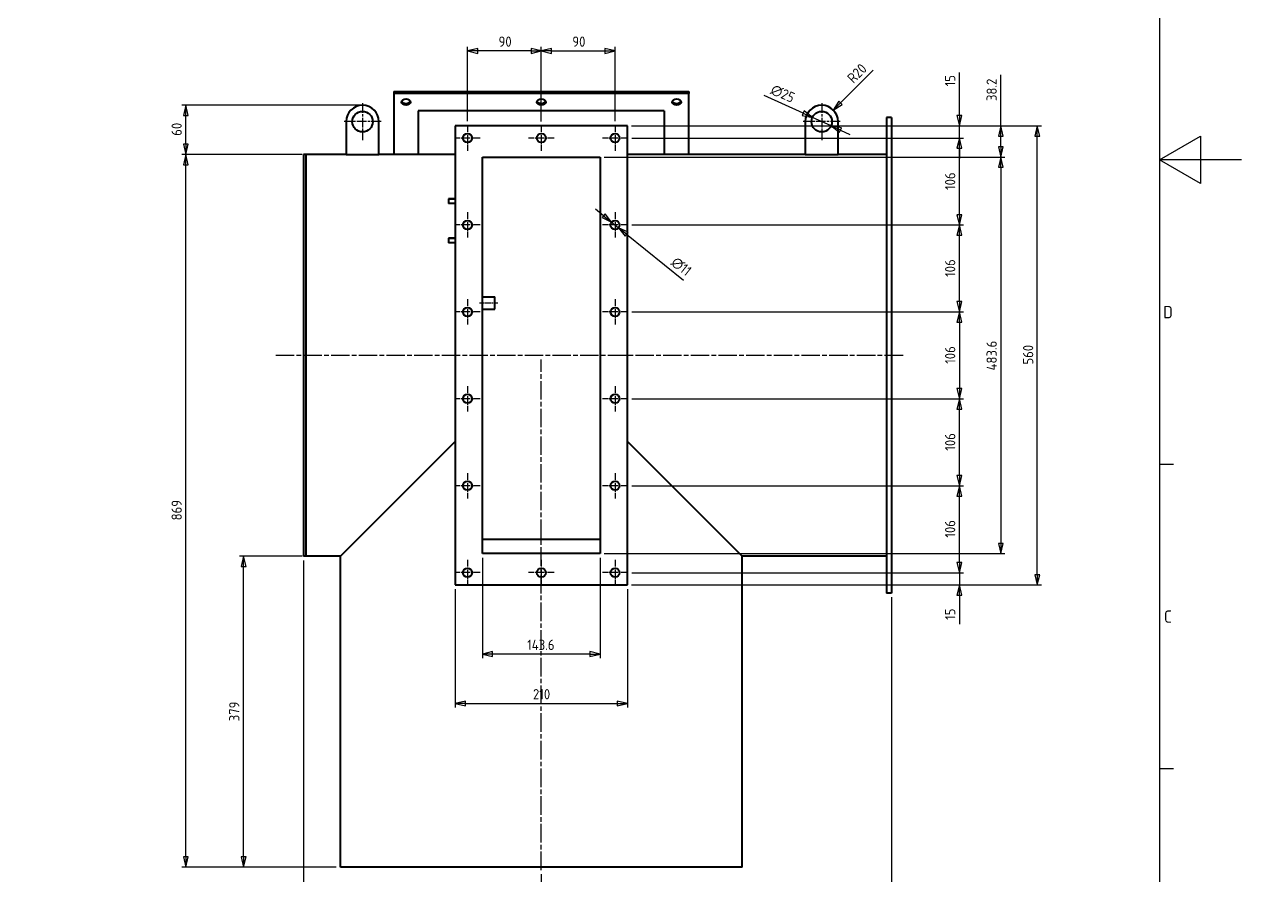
# Model space of a CAD drawing. Header units: millimetres. Extents: x 0 to 4205, y 0 to 2970.
# Drawn here: x 2720 to 4205, y 612 to 1650 of the extents above; entities that cross this region are included whole.
import ezdxf

# ---------------------------------------------------------------- set-up
doc = ezdxf.new("R2010")
doc.units = ezdxf.units.MM
doc.header["$LTSCALE"] = 5
doc.linetypes.add('CHAIN', pattern=[0.3543, 0.2362, -0.0295, 0.0591, -0.0295])
doc.layers.get('0').update_dxf_attribs({"color": 3, "lineweight": 25})
for name, color, linetype, lineweight in [('가시적인 것(ISO)', 3, 'Continuous', 40), ('가시적인 좁은 것(ISO)', 3, 'Continuous', 35), ('경계(ISO)', 7, 'Continuous', 25), ('중심 표식(ISO)', 1, 'Continuous', 25), ('중심선(ISO)', 1, 'Continuous', 25), ('치수(ISO)', 2, 'Continuous', 25)]:
    doc.layers.add(name, color=color, linetype=linetype, lineweight=lineweight)
doc.styles.add('문자 텍스트_M2B', font='isocp.shx')
doc.styles.add('치수 텍스트_PSTEK_POSCO', font='isocp.shx')
doc.dimstyles.new('치수_PSTEK_POSCO', dxfattribs={"dimscale": 5, "dimtxt": 2.5, "dimasz": 2.5, "dimexe": 1, "dimexo": 1, "dimgap": 1, "dimtad": 1, "dimrnd": 1e-08, "dimdsep": 46, "dimtxsty": '치수 텍스트_PSTEK_POSCO', "dimblk": 'Filled-2', "dimcen": 0.09, "dimdle": 10, "dimclrd": 7, "dimclre": 7, "dimclrt": 2, "dimadec": 1, "dimazin": 2, "dimtfac": 1, "dimtmove": 0, "dimatfit": 3, "dimfxl": 0, "dimtolj": 1, "dimlwd": -1, "dimlwe": -1, "dimarcsym": 0})

# ---------------------------------------------------------------- blocks, each defined once
blk = doc.blocks.new('경계 Default Border')
at = {"layer": '경계(ISO)'}
for p, q in [((821, 222.75), (824.4, 222.75)), ((821, 148.5), (824.4, 148.5))]:
    blk.add_line(p, q, dxfattribs=at)
at = {"layer": '경계(ISO)', "flags": 128}
for points in [[(20, 20), (20, 574), (821, 574), (821, 20), (20, 20)], [(841, 297), (821, 297), (831, 302.77), (831, 291.23), (821, 297)]]:
    blk.add_lwpolyline(points, dxfattribs=at)
at = {"layer": '경계(ISO)', "color": 2, "char_height": 3, "attachment_point": 7, "style": '문자 텍스트_M2B'}
for s, insert in [('D', (821.88, 258.35)), ('C', (822.04, 184.1))]:
    blk.add_mtext(s, dxfattribs=dict(at, insert=insert))
blk = doc.blocks.new('Filled-2')
at = {"color": 0}
for p, q in [((0, 0), (-1, 0.24)), ((-1, 0.24), (-1, -0.24)), ((-1, 0), (0, 0)), ((-1, -0.24), (0, 0))]:
    blk.add_line(p, q, dxfattribs=at)
at = {"color": 0, "flags": 128}
blk.add_lwpolyline([(-1, -0.24), (0, 0), (-1, 0.24), (-1, -0.24)], dxfattribs=at)
at = {"color": 0}
blk.add_solid([(-1, -0.24), (0, 0), (-1, 0.24), (-1, -0.24)], dxfattribs=at)
blk = doc.blocks.new('*D29')
at = {"layer": 'Defpoints', "color": 0, "transparency": 16777216}
for p in [(3440.8, 1617.8), (3350.8, 1526.5), (3440.8, 1527)]:
    blk.add_point(p, dxfattribs=at)
at = {"layer": '치수(ISO)', "color": 7, "transparency": 16777216}
for p, q in [((3350.8, 1531.5), (3350.8, 1622.8)), ((3440.8, 1532), (3440.8, 1622.8)), ((3363.3, 1617.8), (3428.3, 1617.8))]:
    blk.add_line(p, q, dxfattribs=at)
at = {"layer": '치수(ISO)', "color": 7, "transparency": 16777216, "xscale": 12.5, "yscale": 12.5, "zscale": 12.5, "rotation": 180}
blk.add_blockref('Filled-2', (3350.8, 1617.8), dxfattribs=at)
at = {"layer": '치수(ISO)', "color": 7, "transparency": 16777216, "xscale": 12.5, "yscale": 12.5, "zscale": 12.5}
blk.add_blockref('Filled-2', (3440.8, 1617.8), dxfattribs=at)
at = {"layer": '치수(ISO)', "color": 2, "transparency": 16777216, "insert": (3388.7, 1629.1), "char_height": 12.5, "attachment_point": 4, "style": '치수 텍스트_PSTEK_POSCO'}
blk.add_mtext('\\A1;90', dxfattribs=at)
blk = doc.blocks.new('*D30')
at = {"layer": 'Defpoints', "color": 0, "transparency": 16777216}
for p in [(3456.3, 981.5), (3860.7, 981.5), (3455.8, 966.5)]:
    blk.add_point(p, dxfattribs=at)
at = {"layer": '치수(ISO)', "color": 7, "transparency": 16777216}
for p, q in [((3860.7, 994), (3860.7, 1006.5)), ((3461.3, 981.5), (3865.7, 981.5)), ((3860.7, 981.5), (3860.7, 966.5)), ((3460.8, 966.5), (3865.7, 966.5)), ((3860.7, 954), (3860.7, 918.9))]:
    blk.add_line(p, q, dxfattribs=at)
at = {"layer": '치수(ISO)', "color": 7, "transparency": 16777216, "xscale": 12.5, "yscale": 12.5, "zscale": 12.5}
for p, rotation in [((3860.7, 981.5), 270), ((3860.7, 966.5), 90)]:
    blk.add_blockref('Filled-2', p, dxfattribs=dict(at, rotation=rotation))
at = {"layer": '치수(ISO)', "color": 2, "transparency": 16777216, "insert": (3849.5, 923.9), "char_height": 12.5, "attachment_point": 4, "rotation": 90, "style": '치수 텍스트_PSTEK_POSCO'}
blk.add_mtext('\\A1;15', dxfattribs=at)
blk = doc.blocks.new('*D31')
at = {"layer": 'Defpoints', "color": 0, "transparency": 16777216}
for p in [(3456.3, 1087.5), (3860.7, 1087.5), (3456.3, 981.5)]:
    blk.add_point(p, dxfattribs=at)
at = {"layer": '치수(ISO)', "color": 7, "transparency": 16777216}
for p, q in [((3461.3, 1087.5), (3865.7, 1087.5)), ((3860.7, 994), (3860.7, 1075)), ((3461.3, 981.5), (3865.7, 981.5))]:
    blk.add_line(p, q, dxfattribs=at)
at = {"layer": '치수(ISO)', "color": 7, "transparency": 16777216, "xscale": 12.5, "yscale": 12.5, "zscale": 12.5}
for p, rotation in [((3860.7, 1087.5), 90), ((3860.7, 981.5), 270)]:
    blk.add_blockref('Filled-2', p, dxfattribs=dict(at, rotation=rotation))
at = {"layer": '치수(ISO)', "color": 2, "transparency": 16777216, "insert": (3849.5, 1024.2), "char_height": 12.5, "attachment_point": 4, "rotation": 90, "style": '치수 텍스트_PSTEK_POSCO'}
blk.add_mtext('\\A1;106', dxfattribs=at)
blk = doc.blocks.new('*D32')
at = {"layer": 'Defpoints', "color": 0, "transparency": 16777216}
for p in [(3456.3, 1193.5), (3860.7, 1193.5), (3456.3, 1087.5)]:
    blk.add_point(p, dxfattribs=at)
at = {"layer": '치수(ISO)', "color": 7, "transparency": 16777216}
for p, q in [((3461.3, 1193.5), (3865.7, 1193.5)), ((3860.7, 1100), (3860.7, 1181)), ((3461.3, 1087.5), (3865.7, 1087.5))]:
    blk.add_line(p, q, dxfattribs=at)
at = {"layer": '치수(ISO)', "color": 7, "transparency": 16777216, "xscale": 12.5, "yscale": 12.5, "zscale": 12.5}
for p, rotation in [((3860.7, 1193.5), 90), ((3860.7, 1087.5), 270)]:
    blk.add_blockref('Filled-2', p, dxfattribs=dict(at, rotation=rotation))
at = {"layer": '치수(ISO)', "color": 2, "transparency": 16777216, "insert": (3849.5, 1130.2), "char_height": 12.5, "attachment_point": 4, "rotation": 90, "style": '치수 텍스트_PSTEK_POSCO'}
blk.add_mtext('\\A1;106', dxfattribs=at)
blk = doc.blocks.new('*D33')
at = {"layer": 'Defpoints', "color": 0, "transparency": 16777216}
for p in [(3455.8, 1526.5), (3860.7, 1526.5), (3456.3, 1511.5)]:
    blk.add_point(p, dxfattribs=at)
at = {"layer": '치수(ISO)', "color": 7, "transparency": 16777216}
for p, q in [((3860.7, 1539), (3860.7, 1591.4)), ((3460.8, 1526.5), (3865.7, 1526.5)), ((3860.7, 1511.5), (3860.7, 1526.5)), ((3461.3, 1511.5), (3865.7, 1511.5)), ((3860.7, 1499), (3860.7, 1486.5))]:
    blk.add_line(p, q, dxfattribs=at)
at = {"layer": '치수(ISO)', "color": 7, "transparency": 16777216, "xscale": 12.5, "yscale": 12.5, "zscale": 12.5}
for p, rotation in [((3860.7, 1526.5), 270), ((3860.7, 1511.5), 90)]:
    blk.add_blockref('Filled-2', p, dxfattribs=dict(at, rotation=rotation))
at = {"layer": '치수(ISO)', "color": 2, "transparency": 16777216, "insert": (3849.5, 1574.6), "char_height": 12.5, "attachment_point": 4, "rotation": 90, "style": '치수 텍스트_PSTEK_POSCO'}
blk.add_mtext('\\A1;15', dxfattribs=at)
blk = doc.blocks.new('*D47')
at = {"layer": 'Defpoints', "color": 0, "transparency": 16777216}
for p in [(2917.3, 1551.5), (3132.8, 1551.5), (3064, 1491.5)]:
    blk.add_point(p, dxfattribs=at)
at = {"layer": '치수(ISO)', "color": 7, "transparency": 16777216}
for p, q in [((3127.8, 1551.5), (2912.3, 1551.5)), ((2917.3, 1504), (2917.3, 1539)), ((3059, 1491.5), (2912.3, 1491.5))]:
    blk.add_line(p, q, dxfattribs=at)
at = {"layer": '치수(ISO)', "color": 7, "transparency": 16777216, "xscale": 12.5, "yscale": 12.5, "zscale": 12.5}
for p, rotation in [((2917.3, 1551.5), 90), ((2917.3, 1491.5), 270)]:
    blk.add_blockref('Filled-2', p, dxfattribs=dict(at, rotation=rotation))
at = {"layer": '치수(ISO)', "color": 2, "transparency": 16777216, "insert": (2906.1, 1514.3), "char_height": 12.5, "attachment_point": 4, "rotation": 90, "style": '치수 텍스트_PSTEK_POSCO'}
blk.add_mtext('\\A1;60', dxfattribs=at)
blk = doc.blocks.new('*D62')
at = {"layer": 'Defpoints', "color": 0, "transparency": 16777216}
for p in [(3456.3, 1299.5), (3456.3, 1193.5), (3860.7, 1193.5)]:
    blk.add_point(p, dxfattribs=at)
at = {"layer": '치수(ISO)', "color": 7, "transparency": 16777216}
for p, q in [((3461.3, 1299.5), (3865.7, 1299.5)), ((3860.7, 1287), (3860.7, 1206)), ((3461.3, 1193.5), (3865.7, 1193.5))]:
    blk.add_line(p, q, dxfattribs=at)
at = {"layer": '치수(ISO)', "color": 7, "transparency": 16777216, "xscale": 12.5, "yscale": 12.5, "zscale": 12.5}
for p, rotation in [((3860.7, 1299.5), 90), ((3860.7, 1193.5), 270)]:
    blk.add_blockref('Filled-2', p, dxfattribs=dict(at, rotation=rotation))
at = {"layer": '치수(ISO)', "color": 2, "transparency": 16777216, "insert": (3849.5, 1236.2), "char_height": 12.5, "attachment_point": 4, "rotation": 90, "style": '치수 텍스트_PSTEK_POSCO'}
blk.add_mtext('\\A1;106', dxfattribs=at)
blk = doc.blocks.new('*D63')
at = {"layer": 'Defpoints', "color": 0, "transparency": 16777216}
for p in [(3456.3, 1405.5), (3860.7, 1405.5), (3456.3, 1299.5)]:
    blk.add_point(p, dxfattribs=at)
at = {"layer": '치수(ISO)', "color": 7, "transparency": 16777216}
for p, q in [((3461.3, 1405.5), (3865.7, 1405.5)), ((3860.7, 1312), (3860.7, 1393)), ((3461.3, 1299.5), (3865.7, 1299.5))]:
    blk.add_line(p, q, dxfattribs=at)
at = {"layer": '치수(ISO)', "color": 7, "transparency": 16777216, "xscale": 12.5, "yscale": 12.5, "zscale": 12.5}
for p, rotation in [((3860.7, 1405.5), 90), ((3860.7, 1299.5), 270)]:
    blk.add_blockref('Filled-2', p, dxfattribs=dict(at, rotation=rotation))
at = {"layer": '치수(ISO)', "color": 2, "transparency": 16777216, "insert": (3849.5, 1342.2), "char_height": 12.5, "attachment_point": 4, "rotation": 90, "style": '치수 텍스트_PSTEK_POSCO'}
blk.add_mtext('\\A1;106', dxfattribs=at)
blk = doc.blocks.new('*D64')
at = {"layer": 'Defpoints', "color": 0, "transparency": 16777216}
for p in [(3456.3, 1511.5), (3860.7, 1511.5), (3456.3, 1405.5)]:
    blk.add_point(p, dxfattribs=at)
at = {"layer": '치수(ISO)', "color": 7, "transparency": 16777216}
for p, q in [((3461.3, 1511.5), (3865.7, 1511.5)), ((3860.7, 1418), (3860.7, 1499)), ((3461.3, 1405.5), (3865.7, 1405.5))]:
    blk.add_line(p, q, dxfattribs=at)
at = {"layer": '치수(ISO)', "color": 7, "transparency": 16777216, "xscale": 12.5, "yscale": 12.5, "zscale": 12.5}
for p, rotation in [((3860.7, 1511.5), 90), ((3860.7, 1405.5), 270)]:
    blk.add_blockref('Filled-2', p, dxfattribs=dict(at, rotation=rotation))
at = {"layer": '치수(ISO)', "color": 2, "transparency": 16777216, "insert": (3849.5, 1448.2), "char_height": 12.5, "attachment_point": 4, "rotation": 90, "style": '치수 텍스트_PSTEK_POSCO'}
blk.add_mtext('\\A1;106', dxfattribs=at)
blk = doc.blocks.new('*D65')
at = {"layer": 'Defpoints', "color": 0, "transparency": 16777216}
for p in [(3260.8, 1617.8), (3260.8, 1527), (3350.8, 1527)]:
    blk.add_point(p, dxfattribs=at)
at = {"layer": '치수(ISO)', "color": 7, "transparency": 16777216}
for p, q in [((3260.8, 1532), (3260.8, 1622.8)), ((3350.8, 1532), (3350.8, 1622.8)), ((3338.3, 1617.8), (3273.3, 1617.8))]:
    blk.add_line(p, q, dxfattribs=at)
at = {"layer": '치수(ISO)', "color": 7, "transparency": 16777216, "xscale": 12.5, "yscale": 12.5, "zscale": 12.5, "rotation": 180}
blk.add_blockref('Filled-2', (3260.8, 1617.8), dxfattribs=at)
at = {"layer": '치수(ISO)', "color": 7, "transparency": 16777216, "xscale": 12.5, "yscale": 12.5, "zscale": 12.5}
blk.add_blockref('Filled-2', (3350.8, 1617.8), dxfattribs=at)
at = {"layer": '치수(ISO)', "color": 2, "transparency": 16777216, "insert": (3298.7, 1629.1), "char_height": 12.5, "attachment_point": 4, "style": '치수 텍스트_PSTEK_POSCO'}
blk.add_mtext('\\A1;90', dxfattribs=at)
blk = doc.blocks.new('*D66')
at = {"layer": 'Defpoints', "color": 0, "transparency": 16777216}
for p in [(3455.8, 1526.5), (3955.8, 1526.5), (3455.8, 966.5)]:
    blk.add_point(p, dxfattribs=at)
at = {"layer": '치수(ISO)', "color": 7, "transparency": 16777216}
for p, q in [((3460.8, 1526.5), (3960.8, 1526.5)), ((3955.8, 979), (3955.8, 1514)), ((3460.8, 966.5), (3960.8, 966.5))]:
    blk.add_line(p, q, dxfattribs=at)
at = {"layer": '치수(ISO)', "color": 7, "transparency": 16777216, "xscale": 12.5, "yscale": 12.5, "zscale": 12.5}
for p, rotation in [((3955.8, 1526.5), 90), ((3955.8, 966.5), 270)]:
    blk.add_blockref('Filled-2', p, dxfattribs=dict(at, rotation=rotation))
at = {"layer": '치수(ISO)', "color": 2, "transparency": 16777216, "insert": (3944.6, 1235.3), "char_height": 12.5, "attachment_point": 4, "rotation": 90, "style": '치수 텍스트_PSTEK_POSCO'}
blk.add_mtext('\\A1;560', dxfattribs=at)
blk = doc.blocks.new('*D67')
at = {"layer": 'Defpoints', "color": 0, "transparency": 16777216}
for p in [(3279, 1004.7), (3422.6, 1004.7), (3279, 882.3)]:
    blk.add_point(p, dxfattribs=at)
at = {"layer": '치수(ISO)', "color": 7, "transparency": 16777216}
for p, q in [((3279, 999.7), (3279, 877.3)), ((3422.6, 999.7), (3422.6, 877.3)), ((3410.1, 882.3), (3291.5, 882.3))]:
    blk.add_line(p, q, dxfattribs=at)
at = {"layer": '치수(ISO)', "color": 7, "transparency": 16777216, "xscale": 12.5, "yscale": 12.5, "zscale": 12.5, "rotation": 180}
blk.add_blockref('Filled-2', (3279, 882.3), dxfattribs=at)
at = {"layer": '치수(ISO)', "color": 7, "transparency": 16777216, "xscale": 12.5, "yscale": 12.5, "zscale": 12.5}
blk.add_blockref('Filled-2', (3422.6, 882.3), dxfattribs=at)
at = {"layer": '치수(ISO)', "color": 2, "transparency": 16777216, "insert": (3333.6, 893.5), "char_height": 12.5, "attachment_point": 4, "style": '치수 텍스트_PSTEK_POSCO'}
blk.add_mtext('\\A1;143.6', dxfattribs=at)
blk = doc.blocks.new('*D68')
at = {"layer": 'Defpoints', "color": 0, "transparency": 16777216}
for p in [(3681.5, 1536.7), (3704.2, 1526.4)]:
    blk.add_point(p, dxfattribs=at)
at = {"layer": '치수(ISO)', "color": 7, "transparency": 16777216}
for p, q in [((3670.1, 1541.9), (3622.6, 1563.5)), ((3704.2, 1526.4), (3681.5, 1536.7)), ((3715.6, 1521.2), (3727, 1516))]:
    blk.add_line(p, q, dxfattribs=at)
at = {"layer": '치수(ISO)', "color": 7, "transparency": 16777216, "xscale": 12.5, "yscale": 12.5, "zscale": 12.5}
for p, rotation in [((3681.5, 1536.7), 335.5257548245544), ((3704.2, 1526.4), 155.5257548245545)]:
    blk.add_blockref('Filled-2', p, dxfattribs=dict(at, rotation=rotation))
at = {"layer": '치수(ISO)', "color": 2, "transparency": 16777216, "insert": (3631.9, 1571.7), "char_height": 12.5, "attachment_point": 4, "rotation": 335.5258, "style": '치수 텍스트_PSTEK_POSCO'}
blk.add_mtext('\\A1;∅25', dxfattribs=at)
blk = doc.blocks.new('*D69')
at = {"layer": 'Defpoints', "color": 0, "transparency": 16777216}
for p in [(3707, 1545.7), (3692.8, 1531.5)]:
    blk.add_point(p, dxfattribs=at)
at = {"layer": '치수(ISO)', "color": 7, "transparency": 16777216}
blk.add_line((3755.4, 1594.1), (3715.8, 1554.5), dxfattribs=at)
at = {"layer": '치수(ISO)', "color": 7, "transparency": 16777216, "xscale": 12.5, "yscale": 12.5, "zscale": 12.5, "rotation": 224.9999999999876}
blk.add_blockref('Filled-2', (3707, 1545.7), dxfattribs=at)
at = {"layer": '치수(ISO)', "color": 2, "transparency": 16777216, "insert": (3727.1, 1581.7), "char_height": 12.5, "attachment_point": 4, "rotation": 45, "style": '치수 텍스트_PSTEK_POSCO'}
blk.add_mtext('\\A1;R20', dxfattribs=at)
blk = doc.blocks.new('*D70')
at = {"layer": 'Defpoints', "color": 0, "transparency": 16777216}
for p in [(2987.7, 1001.5), (3064, 1001.5), (3105.8, 622.5)]:
    blk.add_point(p, dxfattribs=at)
at = {"layer": '치수(ISO)', "color": 7, "transparency": 16777216}
for p, q in [((3059, 1001.5), (2982.7, 1001.5)), ((2987.7, 635), (2987.7, 989)), ((3100.8, 622.5), (2982.7, 622.5))]:
    blk.add_line(p, q, dxfattribs=at)
at = {"layer": '치수(ISO)', "color": 7, "transparency": 16777216, "xscale": 12.5, "yscale": 12.5, "zscale": 12.5}
for p, rotation in [((2987.7, 1001.5), 90), ((2987.7, 622.5), 270)]:
    blk.add_blockref('Filled-2', p, dxfattribs=dict(at, rotation=rotation))
at = {"layer": '치수(ISO)', "color": 2, "transparency": 16777216, "insert": (2976.4, 800.3), "char_height": 12.5, "attachment_point": 4, "rotation": 90, "style": '치수 텍스트_PSTEK_POSCO'}
blk.add_mtext('\\A1;379', dxfattribs=at)
blk = doc.blocks.new('*D71')
at = {"layer": 'Defpoints', "color": 0, "transparency": 16777216}
for p in [(3422.6, 1488.3), (3422.6, 1004.7), (3911.3, 1004.7)]:
    blk.add_point(p, dxfattribs=at)
at = {"layer": '치수(ISO)', "color": 7, "transparency": 16777216}
for p, q in [((3427.6, 1488.3), (3916.3, 1488.3)), ((3911.3, 1475.8), (3911.3, 1017.2)), ((3427.6, 1004.7), (3916.3, 1004.7))]:
    blk.add_line(p, q, dxfattribs=at)
at = {"layer": '치수(ISO)', "color": 7, "transparency": 16777216, "xscale": 12.5, "yscale": 12.5, "zscale": 12.5}
for p, rotation in [((3911.3, 1488.3), 90), ((3911.3, 1004.7), 270)]:
    blk.add_blockref('Filled-2', p, dxfattribs=dict(at, rotation=rotation))
at = {"layer": '치수(ISO)', "color": 2, "transparency": 16777216, "insert": (3900.1, 1228.1), "char_height": 12.5, "attachment_point": 4, "rotation": 90, "style": '치수 텍스트_PSTEK_POSCO'}
blk.add_mtext('\\A1;483.6', dxfattribs=at)
blk = doc.blocks.new('*D72')
at = {"layer": 'Defpoints', "color": 0, "transparency": 16777216}
for p in [(3455.8, 1526.5), (3911.3, 1526.5), (3422.6, 1488.3)]:
    blk.add_point(p, dxfattribs=at)
at = {"layer": '치수(ISO)', "color": 7, "transparency": 16777216}
for p, q in [((3911.3, 1526.5), (3911.3, 1588.6)), ((3460.8, 1526.5), (3916.3, 1526.5)), ((3911.3, 1500.8), (3911.3, 1514)), ((3427.6, 1488.3), (3916.3, 1488.3))]:
    blk.add_line(p, q, dxfattribs=at)
at = {"layer": '치수(ISO)', "color": 7, "transparency": 16777216, "xscale": 12.5, "yscale": 12.5, "zscale": 12.5}
for p, rotation in [((3911.3, 1526.5), 90), ((3911.3, 1488.3), 270)]:
    blk.add_blockref('Filled-2', p, dxfattribs=dict(at, rotation=rotation))
at = {"layer": '치수(ISO)', "color": 2, "transparency": 16777216, "insert": (3900.1, 1556.6), "char_height": 12.5, "attachment_point": 4, "rotation": 90, "style": '치수 텍스트_PSTEK_POSCO'}
blk.add_mtext('\\A1;38.2', dxfattribs=at)
blk = doc.blocks.new('*D77')
at = {"layer": 'Defpoints', "color": 0, "transparency": 16777216}
for p in [(2917.3, 1491.5), (3060.8, 1491.5), (3105.8, 622.5)]:
    blk.add_point(p, dxfattribs=at)
at = {"layer": '치수(ISO)', "color": 7, "transparency": 16777216}
for p, q in [((3055.8, 1491.5), (2912.3, 1491.5)), ((2917.3, 635), (2917.3, 1479)), ((3100.8, 622.5), (2912.3, 622.5))]:
    blk.add_line(p, q, dxfattribs=at)
at = {"layer": '치수(ISO)', "color": 7, "transparency": 16777216, "xscale": 12.5, "yscale": 12.5, "zscale": 12.5}
for p, rotation in [((2917.3, 1491.5), 90), ((2917.3, 622.5), 270)]:
    blk.add_blockref('Filled-2', p, dxfattribs=dict(at, rotation=rotation))
at = {"layer": '치수(ISO)', "color": 2, "transparency": 16777216, "insert": (2906.1, 1045.3), "char_height": 12.5, "attachment_point": 4, "rotation": 90, "style": '치수 텍스트_PSTEK_POSCO'}
blk.add_mtext('\\A1;869', dxfattribs=at)
blk = doc.blocks.new('*D79')
at = {"layer": 'Defpoints', "color": 0, "transparency": 16777216}
for p in [(3245.8, 966.5), (3455.8, 966.5), (3455.8, 822)]:
    blk.add_point(p, dxfattribs=at)
at = {"layer": '치수(ISO)', "color": 7, "transparency": 16777216}
for p, q in [((3245.8, 961.5), (3245.8, 817)), ((3455.8, 961.5), (3455.8, 817)), ((3258.3, 822), (3443.3, 822))]:
    blk.add_line(p, q, dxfattribs=at)
at = {"layer": '치수(ISO)', "color": 7, "transparency": 16777216, "xscale": 12.5, "yscale": 12.5, "zscale": 12.5, "rotation": 180}
blk.add_blockref('Filled-2', (3245.8, 822), dxfattribs=at)
at = {"layer": '치수(ISO)', "color": 7, "transparency": 16777216, "xscale": 12.5, "yscale": 12.5, "zscale": 12.5}
blk.add_blockref('Filled-2', (3455.8, 822), dxfattribs=at)
at = {"layer": '치수(ISO)', "color": 2, "transparency": 16777216, "insert": (3340.7, 833.3), "char_height": 12.5, "attachment_point": 4, "style": '치수 텍스트_PSTEK_POSCO'}
blk.add_mtext('\\A1;210', dxfattribs=at)
blk = doc.blocks.new('*D80')
at = {"layer": 'Defpoints', "color": 0, "transparency": 16777216}
for p in [(3436.6, 1409), (3445.1, 1402.1)]:
    blk.add_point(p, dxfattribs=at)
at = {"layer": '치수(ISO)', "color": 7, "transparency": 16777216}
for p, q in [((3426.8, 1416.8), (3417.1, 1424.7)), ((3436.6, 1409), (3445.1, 1402.1)), ((3454.8, 1394.2), (3524.3, 1338.2))]:
    blk.add_line(p, q, dxfattribs=at)
at = {"layer": '치수(ISO)', "color": 7, "transparency": 16777216, "xscale": 12.5, "yscale": 12.5, "zscale": 12.5}
for p, rotation in [((3436.6, 1409), 321.1032385585806), ((3445.1, 1402.1), 141.1032385585806)]:
    blk.add_blockref('Filled-2', p, dxfattribs=dict(at, rotation=rotation))
at = {"layer": '치수(ISO)', "color": 2, "transparency": 16777216, "insert": (3511.9, 1362.7), "char_height": 12.5, "attachment_point": 4, "rotation": 321.1032, "style": '치수 텍스트_PSTEK_POSCO'}
blk.add_mtext('\\A1;∅11', dxfattribs=at)
blk = doc.blocks.new('*D82')
at = {"layer": 'Defpoints', "color": 0, "transparency": 16777216}
for p in [(3777.8, 956.5), (3350.8, 618.8), (3777.8, 540.4)]:
    blk.add_point(p, dxfattribs=at)
at = {"layer": '치수(ISO)', "color": 7, "transparency": 16777216}
for p, q in [((3777.8, 951.5), (3777.8, 535.4)), ((3350.8, 613.8), (3350.8, 535.4)), ((3363.3, 540.4), (3765.3, 540.4))]:
    blk.add_line(p, q, dxfattribs=at)
at = {"layer": '치수(ISO)', "color": 7, "transparency": 16777216, "xscale": 12.5, "yscale": 12.5, "zscale": 12.5, "rotation": 180}
blk.add_blockref('Filled-2', (3350.8, 540.4), dxfattribs=at)
at = {"layer": '치수(ISO)', "color": 7, "transparency": 16777216, "xscale": 12.5, "yscale": 12.5, "zscale": 12.5}
blk.add_blockref('Filled-2', (3777.8, 540.4), dxfattribs=at)
at = {"layer": '치수(ISO)', "color": 2, "transparency": 16777216, "insert": (3552.5, 551.7), "char_height": 12.5, "attachment_point": 4, "style": '치수 텍스트_PSTEK_POSCO'}
blk.add_mtext('\\A1;427', dxfattribs=at)
blk = doc.blocks.new('*D83')
at = {"layer": 'Defpoints', "color": 0, "transparency": 16777216}
for p in [(3060.8, 1001.5), (3350.8, 618.8), (3350.8, 540.4)]:
    blk.add_point(p, dxfattribs=at)
at = {"layer": '치수(ISO)', "color": 7, "transparency": 16777216}
for p, q in [((3060.8, 996.5), (3060.8, 535.4)), ((3350.8, 613.8), (3350.8, 535.4)), ((3073.3, 540.4), (3338.3, 540.4))]:
    blk.add_line(p, q, dxfattribs=at)
at = {"layer": '치수(ISO)', "color": 7, "transparency": 16777216, "xscale": 12.5, "yscale": 12.5, "zscale": 12.5, "rotation": 180}
blk.add_blockref('Filled-2', (3060.8, 540.4), dxfattribs=at)
at = {"layer": '치수(ISO)', "color": 7, "transparency": 16777216, "xscale": 12.5, "yscale": 12.5, "zscale": 12.5}
blk.add_blockref('Filled-2', (3350.8, 540.4), dxfattribs=at)
at = {"layer": '치수(ISO)', "color": 2, "transparency": 16777216, "insert": (3194.4, 551.7), "char_height": 12.5, "attachment_point": 4, "style": '치수 텍스트_PSTEK_POSCO'}
blk.add_mtext('\\A1;290', dxfattribs=at)
blk = doc.blocks.new('*D84')
at = {"layer": 'Defpoints', "color": 0, "transparency": 16777216}
for p in [(3060.8, 1001.5), (3777.8, 956.5), (3777.8, 469.5)]:
    blk.add_point(p, dxfattribs=at)
at = {"layer": '치수(ISO)', "color": 7, "transparency": 16777216}
for p, q in [((3060.8, 996.5), (3060.8, 464.5)), ((3777.8, 951.5), (3777.8, 464.5)), ((3073.3, 469.5), (3765.3, 469.5))]:
    blk.add_line(p, q, dxfattribs=at)
at = {"layer": '치수(ISO)', "color": 7, "transparency": 16777216, "xscale": 12.5, "yscale": 12.5, "zscale": 12.5, "rotation": 180}
blk.add_blockref('Filled-2', (3060.8, 469.5), dxfattribs=at)
at = {"layer": '치수(ISO)', "color": 7, "transparency": 16777216, "xscale": 12.5, "yscale": 12.5, "zscale": 12.5}
blk.add_blockref('Filled-2', (3777.8, 469.5), dxfattribs=at)
at = {"layer": '치수(ISO)', "color": 2, "transparency": 16777216, "insert": (3409.3, 480.7), "char_height": 12.5, "attachment_point": 4, "style": '치수 텍스트_PSTEK_POSCO'}
blk.add_mtext('\\A1;717', dxfattribs=at)

msp = doc.modelspace()

# ---------------------------------------------------------------- linework, layer by layer
at = {"layer": '가시적인 것(ISO)'}
for p, q in [((3170.8342, 1568.2687), (3170.8342, 1566.006)), ((3170.8342, 1568.2687), (3530.8342, 1568.2687)), ((3170.8342, 1566.006), (3170.8342, 1491.5351)), ((3530.8342, 1566.006), (3170.8342, 1566.006)), ((3530.8342, 1568.2687), (3530.8342, 1566.006)), ((3530.8342, 1491.5351), (3530.8342, 1566.006)), ((3500.8342, 1544.7928), (3200.8342, 1544.7928)), ((3200.8342, 1544.7928), (3200.8342, 1491.5351)), ((3500.8342, 1544.7928), (3500.8342, 1491.5351)), ((3112.8342, 1531.5351), (3112.8342, 1491.5351)), ((3152.8342, 1491.5351), (3152.8342, 1531.5351)), ((3672.8342, 1531.5351), (3672.8342, 1491.5351)), ((3712.8342, 1491.5351), (3712.8342, 1531.5351)), ((3771.8342, 1536.5351), (3771.8342, 956.5351)), ((3777.8342, 1536.5351), (3771.8342, 1536.5351)), ((3777.8342, 1536.5351), (3777.8342, 956.5351)), ((3455.8342, 1526.5351), (3245.8342, 1526.5351)), ((3245.8342, 1526.5351), (3245.8342, 966.5351)), ((3455.8342, 966.5351), (3455.8342, 1526.5351)), ((3060.8342, 1491.5351), (3060.8342, 1001.5351)), ((3064.0342, 1491.5351), (3060.8342, 1491.5351)), ((3064.0342, 1001.5351), (3064.0342, 1491.5351)), ((3112.8342, 1491.5351), (3064.0342, 1491.5351)), ((3064.0342, 1001.5351), (3064.0342, 1491.5351)), ((3112.8342, 1491.5351), (3152.8342, 1491.5351)), ((3245.8342, 1491.5351), (3152.8342, 1491.5351)), ((3279.0342, 1488.3351), (3422.6342, 1488.3351)), ((3279.0342, 1004.7351), (3279.0342, 1488.3351)), ((3422.6342, 1488.3351), (3422.6342, 1004.7351)), ((3672.8342, 1491.5351), (3455.8342, 1491.5351)), ((3672.8342, 1491.5351), (3712.8342, 1491.5351)), ((3771.8342, 1491.5351), (3712.8342, 1491.5351)), ((3237.8342, 1437.5351), (3237.8342, 1431.5351)), ((3245.8342, 1437.5351), (3237.8342, 1437.5351)), ((3245.8342, 1431.5351), (3237.8342, 1431.5351)), ((3237.8342, 1389.5351), (3237.8342, 1383.5351)), ((3245.8342, 1389.5351), (3237.8342, 1389.5351)), ((3245.8342, 1383.5351), (3237.8342, 1383.5351)), ((3279.0342, 1318.0351), (3294.0342, 1318.0351)), ((3294.0342, 1303.0351), (3294.0342, 1318.0351)), ((3279.0342, 1303.0351), (3294.0342, 1303.0351)), ((3245.8342, 1141.5351), (3105.8342, 1001.5351)), ((3595.8342, 1001.5351), (3455.8342, 1141.5351)), ((3279.0342, 1022.5351), (3422.6342, 1022.5351)), ((3064.0342, 1001.5351), (3060.8342, 1001.5351)), ((3105.8342, 1001.5351), (3064.0342, 1001.5351)), ((3105.8342, 622.5351), (3105.8342, 1001.5351)), ((3422.6342, 1004.7351), (3279.0342, 1004.7351)), ((3595.8342, 622.5351), (3595.8342, 1001.5351)), ((3771.8342, 1001.5351), (3595.8342, 1001.5351)), ((3245.8342, 966.5351), (3455.8342, 966.5351)), ((3777.8342, 956.5351), (3771.8342, 956.5351)), ((3595.8342, 622.5351), (3105.8342, 622.5351))]:
    msp.add_line(p, q, dxfattribs=at)
for centre, radius in [((3132.8342, 1531.5351), 12.5), ((3692.8342, 1531.5351), 12.5), ((3260.8342, 1511.5351), 5.5), ((3350.8342, 1511.5351), 5.5), ((3440.8342, 1511.5351), 5.5), ((3260.8342, 1405.5351), 5.5), ((3440.8342, 1405.5351), 5.5), ((3260.8342, 1299.5351), 5.5), ((3440.8342, 1299.5351), 5.5), ((3260.8342, 1193.5351), 5.5), ((3440.8342, 1193.5351), 5.5), ((3260.8342, 1087.5351), 5.5), ((3440.8342, 1087.5351), 5.5), ((3260.8342, 981.5351), 5.5), ((3350.8342, 981.5351), 5.5), ((3440.8342, 981.5351), 5.5)]:
    msp.add_circle(centre, radius, dxfattribs=at)
for centre in [(3132.8342, 1531.5351), (3692.8342, 1531.5351)]:
    msp.add_arc(centre, 20, 0, 180, dxfattribs=at)
for centre in [(3185.8342, 1555.3994), (3350.8342, 1555.3994), (3515.8342, 1555.3994)]:
    msp.add_ellipse(centre, major_axis=(-5.5, 0), ratio=0.707106781, dxfattribs=at)
for centre in [(3185.8342, 1557.6621), (3350.8342, 1557.6621), (3515.8342, 1557.6621)]:
    msp.add_ellipse(centre, major_axis=(-5.5, 0), ratio=0.707106781, start_param=0.295176886, end_param=2.846415767, dxfattribs=at)
at = {"layer": '가시적인 좁은 것(ISO)'}
for p, q in [((3245.8342, 1436.9361), (3237.8342, 1436.9361)), ((3237.8342, 1432.1341), (3245.8342, 1432.1341)), ((3245.8342, 1388.9361), (3237.8342, 1388.9361)), ((3237.8342, 1384.1341), (3245.8342, 1384.1341))]:
    msp.add_line(p, q, dxfattribs=at)
at = {"layer": '중심 표식(ISO)', "linetype": 'CHAIN', "ltscale": 10.000767}
for p, q in [((3132.8342, 1554.0351), (3132.8342, 1509.0351)), ((3692.8342, 1554.0351), (3692.8342, 1509.0351)), ((3155.3342, 1531.5351), (3110.3342, 1531.5351)), ((3715.3342, 1531.5351), (3670.3342, 1531.5351))]:
    msp.add_line(p, q, dxfattribs=at)
at = {"layer": '중심 표식(ISO)', "linetype": 'CHAIN', "ltscale": 6.889386}
for p, q in [((3260.8342, 1527.0351), (3260.8342, 1496.0351)), ((3350.8342, 1527.0351), (3350.8342, 1496.0351)), ((3440.8342, 1527.0351), (3440.8342, 1496.0351)), ((3276.3342, 1511.5351), (3245.3342, 1511.5351)), ((3366.3342, 1511.5351), (3335.3342, 1511.5351)), ((3456.3342, 1511.5351), (3425.3342, 1511.5351)), ((3260.8342, 1421.0351), (3260.8342, 1390.0351)), ((3440.8342, 1421.0351), (3440.8342, 1390.0351)), ((3276.3342, 1405.5351), (3245.3342, 1405.5351)), ((3456.3342, 1405.5351), (3425.3342, 1405.5351)), ((3260.8342, 1315.0351), (3260.8342, 1284.0351)), ((3440.8342, 1315.0351), (3440.8342, 1284.0351)), ((3276.3342, 1299.5351), (3245.3342, 1299.5351)), ((3456.3342, 1299.5351), (3425.3342, 1299.5351)), ((3260.8342, 1209.0351), (3260.8342, 1178.0351)), ((3440.8342, 1209.0351), (3440.8342, 1178.0351)), ((3276.3342, 1193.5351), (3245.3342, 1193.5351)), ((3456.3342, 1193.5351), (3425.3342, 1193.5351)), ((3260.8342, 1103.0351), (3260.8342, 1072.0351)), ((3440.8342, 1103.0351), (3440.8342, 1072.0351)), ((3276.3342, 1087.5351), (3245.3342, 1087.5351)), ((3456.3342, 1087.5351), (3425.3342, 1087.5351)), ((3260.8342, 997.0351), (3260.8342, 966.0351)), ((3350.8342, 997.0351), (3350.8342, 966.0351)), ((3440.8342, 997.0351), (3440.8342, 966.0351)), ((3276.3342, 981.5351), (3245.3342, 981.5351)), ((3366.3342, 981.5351), (3335.3342, 981.5351)), ((3456.3342, 981.5351), (3425.3342, 981.5351))]:
    msp.add_line(p, q, dxfattribs=at)
at = {"layer": '중심선(ISO)', "linetype": 'CHAIN', "ltscale": 5.000333}
msp.add_line((3275.2842, 1310.5351), (3297.7842, 1310.5351), dxfattribs=at)
at = {"layer": '중심선(ISO)', "linetype": 'CHAIN', "ltscale": 19.051651}
for p, q in [((3791.9897, 1246.5351), (3027.2176, 1246.5351)), ((3350.8342, 618.7851), (3350.8342, 1241.6459))]:
    msp.add_line(p, q, dxfattribs=at)

# ---------------------------------------------------------------- block references
at = {"xscale": 5, "yscale": 5, "zscale": 5}
msp.add_blockref('경계 Default Border', (0, 0), dxfattribs=at)

# ---------------------------------------------------------------- dimensions: what is measured, and where the dimension line sits
at = {"layer": '치수(ISO)', "color": 7}
for base, p1, p2, angle, override, picture, middle in [((3260.8342, 1617.8322), (3350.8342, 1527.0351), (3260.8342, 1527.0351), 180, {"dimdec": 2, "dimtp": 0, "dimtm": 0, "dimtdec": 2, "dimtofl": 0, "dimatfit": 1}, '*D65', (3305.8342, 1617.8322)), ((3440.8342, 1617.8322), (3350.8342, 1526.5351), (3440.8342, 1527.0351), 180, {"dimdec": 2, "dimtp": 0, "dimtm": 0, "dimtdec": 2, "dimtofl": 0, "dimatfit": 1}, '*D29', (3395.8342, 1617.8322)), ((3911.341, 1526.5351), (3422.6342, 1488.3351), (3455.8342, 1526.5351), 270, {"dimdec": 2, "dimtp": 0, "dimtm": 0, "dimtdec": 2, "dimtofl": 0, "dimatfit": 2}, '*D72', (3911.341, 1570.0734)), ((3860.7391, 1526.5351), (3456.3342, 1511.5351), (3455.8342, 1526.5351), 90, {"dimdec": 2, "dimblk1": 'Filled-2', "dimsah": 1, "dimtp": 0, "dimtm": 0, "dimtdec": 2, "dimtofl": 1, "dimatfit": 1}, '*D33', (3860.7391, 1580.4768)), ((2917.3071, 1551.5351), (3064.0342, 1491.5351), (3132.8342, 1551.5351), 90, {"dimdec": 2, "dimtp": 0, "dimtm": 0, "dimtdec": 2, "dimtofl": 0, "dimatfit": 1}, '*D47', (2917.3071, 1521.5351)), ((3955.8342, 1526.5351), (3455.8342, 966.5351), (3455.8342, 1526.5351), 90, {"dimdec": 2, "dimtp": 0, "dimtm": 0, "dimtdec": 2, "dimtofl": 0, "dimatfit": 1}, '*D66', (3955.8342, 1246.5351)), ((3860.7391, 1511.5351), (3456.3342, 1405.5351), (3456.3342, 1511.5351), 90, {"dimdec": 2, "dimtp": 0, "dimtm": 0, "dimtdec": 2, "dimtofl": 0, "dimatfit": 1}, '*D64', (3860.7391, 1458.5351)), ((2917.3071, 1491.5351), (3105.8342, 622.5351), (3060.8342, 1491.5351), 90, {"dimdec": 2, "dimtp": 0, "dimtm": 0, "dimtdec": 2, "dimtofl": 0, "dimatfit": 1}, '*D77', (2917.3071, 1057.0351)), ((3911.341, 1004.7351), (3422.6342, 1488.3351), (3422.6342, 1004.7351), 90, {"dimdec": 2, "dimtp": 0, "dimtm": 0, "dimtdec": 2, "dimtofl": 0, "dimatfit": 1}, '*D71', (3911.341, 1246.5351)), ((3860.7391, 1405.5351), (3456.3342, 1299.5351), (3456.3342, 1405.5351), 90, {"dimdec": 2, "dimtp": 0, "dimtm": 0, "dimtdec": 2, "dimtofl": 0, "dimatfit": 1}, '*D63', (3860.7391, 1352.5351)), ((3860.7391, 1193.5351), (3456.3342, 1299.5351), (3456.3342, 1193.5351), 90, {"dimdec": 2, "dimtp": 0, "dimtm": 0, "dimtdec": 2, "dimtofl": 0, "dimatfit": 1}, '*D62', (3860.7391, 1246.5351)), ((3860.7391, 1193.5351), (3456.3342, 1087.5351), (3456.3342, 1193.5351), 90, {"dimdec": 2, "dimblk1": 'Filled-2', "dimblk2": 'Filled-2', "dimsah": 1, "dimtp": 0, "dimtm": 0, "dimtdec": 2, "dimtofl": 0, "dimatfit": 1}, '*D32', (3860.7391, 1140.5351)), ((3860.7391, 1087.5351), (3456.3342, 981.5351), (3456.3342, 1087.5351), 90, {"dimdec": 2, "dimblk1": 'Filled-2', "dimblk2": 'Filled-2', "dimsah": 1, "dimtp": 0, "dimtm": 0, "dimtdec": 2, "dimtofl": 0, "dimatfit": 1}, '*D31', (3860.7391, 1034.5351)), ((2987.6589, 1001.5351), (3105.8342, 622.5351), (3064.0342, 1001.5351), 90, {"dimdec": 2, "dimtp": 0, "dimtm": 0, "dimtdec": 2, "dimtofl": 0, "dimatfit": 1}, '*D70', (2987.6589, 812.0351)), ((3279.0342, 882.2517), (3422.6342, 1004.7351), (3279.0342, 1004.7351), 180, {"dimdec": 2, "dimtp": 0, "dimtm": 0, "dimtdec": 2, "dimtofl": 0, "dimatfit": 1}, '*D67', (3350.8342, 882.2517)), ((3860.7391, 981.5351), (3455.8342, 966.5351), (3456.3342, 981.5351), 90, {"dimdec": 2, "dimblk2": 'Filled-2', "dimsah": 1, "dimtp": 0, "dimtm": 0, "dimtdec": 2, "dimtofl": 1, "dimatfit": 1}, '*D30', (3860.7391, 929.8095)), ((3455.8342, 822.0006), (3245.8342, 966.5351), (3455.8342, 966.5351), 180, {"dimdec": 2, "dimtp": 0, "dimtm": 0, "dimtdec": 2, "dimtofl": 0, "dimatfit": 1}, '*D79', (3350.8342, 822.0006))]:
    dim = msp.add_linear_dim(base=base, p1=p1, p2=p2, angle=angle, dimstyle='치수_PSTEK_POSCO', override=override, dxfattribs=at)
    dim.commit()
    dim.dimension.update_dxf_attribs({"geometry": picture, "text_midpoint": middle, "dimtype": 160})
dim = msp.add_radius_dim(center=(3692.8342, 1531.5351), mpoint=(3706.9763, 1545.6773), dimstyle='치수_PSTEK_POSCO', override={"dimdec": 2, "dimcen": 0, "dimtp": 0, "dimtm": 0, "dimtdec": 2, "dimtofl": 0}, dxfattribs=at)
dim.commit()
dim.dimension.update_dxf_attribs({"geometry": '*D69', "text_midpoint": (3743.4819, 1582.1829), "dimtype": 164})
for p1, p2, picture, middle in [((3704.2111, 1526.3566), (3681.4574, 1536.7137), '*D68', (3638.8101, 1556.126)), ((3436.5537, 1408.9887), (3445.1147, 1402.0816), '*D80', (3512.621, 1347.6172))]:
    dim = msp.add_diameter_dim_2p(p1=p1, p2=p2, dimstyle='치수_PSTEK_POSCO', override={"dimdec": 2, "dimlfac": 1, "dimtp": 0, "dimtm": 0, "dimtdec": 2, "dimatfit": 2}, dxfattribs=at)
    dim.commit()
    dim.dimension.update_dxf_attribs({"geometry": picture, "text_midpoint": middle, "dimtype": 163})
for base, p1, p2, picture, middle in [((3350.8342, 540.4043), (3060.8342, 1001.5351), (3350.8342, 618.7851), '*D83', (3205.8342, 540.4043)), ((3777.8342, 469.4661), (3060.8342, 1001.5351), (3777.8342, 956.5351), '*D84', (3419.3342, 469.4661)), ((3777.8342, 540.4043), (3350.8342, 618.7851), (3777.8342, 956.5351), '*D82', (3564.3342, 540.4043))]:
    dim = msp.add_linear_dim(base=base, p1=p1, p2=p2, dimstyle='치수_PSTEK_POSCO', override={"dimdec": 2, "dimtp": 0, "dimtm": 0, "dimtdec": 2, "dimtofl": 0, "dimatfit": 1}, dxfattribs=at)
    dim.commit()
    dim.dimension.update_dxf_attribs({"geometry": picture, "text_midpoint": middle, "dimtype": 160})

doc.saveas('drawing.dxf')
